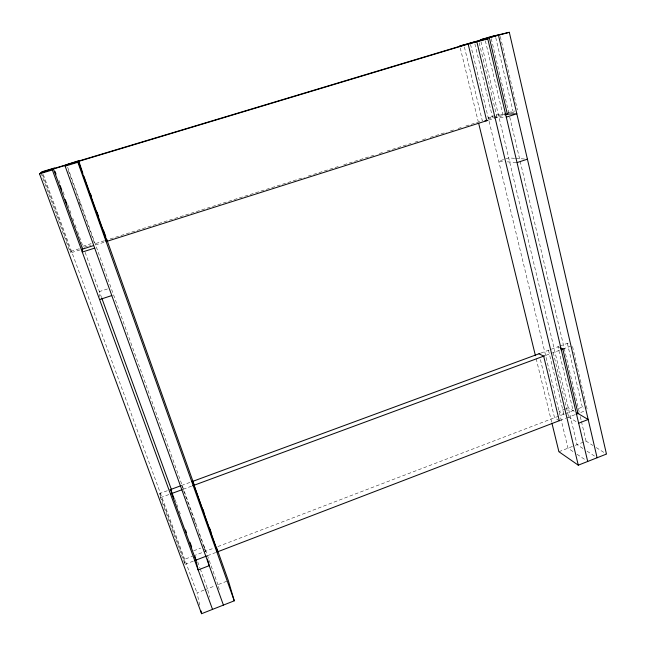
<?xml version="1.0" encoding="UTF-8"?>
<svg xmlns="http://www.w3.org/2000/svg" width="646" height="646" viewBox="0 0 646 646"><rect width="100%" height="100%" fill="white"/><g stroke="black" fill="none" stroke-linecap="round" stroke-linejoin="round"><path stroke-width="0.48" stroke-dasharray="3.23 2.42" d="M80.056 249.889L70.438 252.941L70.745 251.455L42.297 174.089M199.711 605.165L197.006 592.842L203.999 590.121M204.871 589.782L214.448 586.043M219.236 589.54L217.928 584.687L227.465 580.972M558.903 451.724L574.334 445.7M575.239 445.352L586.075 441.121L592.875 445.441M184.998 564.321L194.955 560.494M207.584 555.649L215.667 552.548M560.001 420.441L565.856 418.196M566.599 417.914L575.077 414.659M580.73 412.487L584.533 411.034M193.679 550.788L200.736 548.091M565.516 408.845L559.097 411.3L564.2 414.401M566.429 408.498L568.27 407.796L575.19 411.865M184.796 563.36L184.013 559.533L192.484 556.287M193.429 555.923L214.351 547.921M217.904 546.556L564.426 413.949M565.363 413.593L573.842 410.347M578.55 408.547L582.312 407.101L583.984 408.054M184.651 563.377L160.474 497.654L159.74 493.52L169.841 489.797M181.494 485.509L192.653 481.391M540.718 353.144L558.863 346.458M559.807 346.111L567.374 343.325L569.021 344.068M160.474 497.654L171.61 493.544M183.198 489.264L193.752 485.364M545.813 355.348L560.017 350.108M562.811 349.074L570.426 346.264M107.462 288.956L99.403 291.588L99.524 296.571M82.914 246.239L91.094 243.647M70.745 251.455L79.393 248.71M84.198 247.184L90.933 245.052M104.386 240.78L94.72 243.841L67.943 169.494M110.159 238.947L304.347 177.303M308.199 176.083L339.917 166.014M343.769 164.787L375.488 154.717M379.339 153.498L383.183 152.278M387.027 151.059L411.058 143.428M414.91 142.209L418.753 140.989M422.597 139.762L426.441 138.543M430.284 137.323L446.628 132.139M450.48 130.912L454.324 129.693M458.167 128.473L462.011 127.254M465.855 126.035L482.199 120.842M487.924 119.026L504.647 113.72M508.345 112.549L514.838 110.999M95.447 244.995L105.064 241.943M488.578 120.099L505.14 114.843M510.905 113.01L514.838 111.758M505.14 114.221L498.324 114.479L488.215 117.685L493.237 117.532M494.238 117.499L504.284 117.184M514.596 158.31L508.677 157.907L498.712 161.161L503.533 161.532M515.581 158.375L524.463 158.981M507.393 161.831L516.073 162.509M559.565 347.556L557.95 346.797L573.091 410.638M568.448 416.977L576.959 422.145M559.291 420.716L554.543 417.736L540.169 358.627M596.274 447.597L606.465 454.065M582.902 448.469L577.056 444.642L480.979 41.724M587.077 451.199L596.274 457.207M572.921 451.497L567.995 448.179L470.159 42.878M577.031 454.267L586.067 460.356M43.306 174.525L197.006 592.842M159.74 493.52L184.013 559.533M40.932 172.732L70.438 252.941M58.939 180.339L59.973 183.181M63.074 191.709L64.802 196.449M67.903 204.976L71.351 214.448M72.723 218.243L73.765 221.085M75.138 224.873L76.171 227.715M77.552 231.51L82.72 245.722M85.135 252.352L101.333 296.894M175.09 499.681L176.471 503.468M176.818 504.421L177.852 507.263M179.225 511.051L180.258 513.893M197.724 561.899L199.905 567.907M200.252 568.86L207.487 588.756L209.546 597.195M67.628 167.209L217.928 584.687M194.276 520.248L181.728 485.421L182.124 487.027M194.616 521.193L196.65 526.845M198.685 532.49L202.416 542.842M202.755 543.787L205.46 551.321M79.111 201.932L80.128 204.758M204.273 546.742L205.509 551.474M464.385 46.997L482.336 120.802M460.251 47.965L478.21 121.464M536.156 358.619L551.716 422.322M474.875 43.831L492.583 117.548M548.486 350.277L563.837 414.175M479.227 42.846L497.049 117.41M553.259 352.603L568.674 417.114M485.332 40.706L502.798 114.31M491.275 38.623L508.854 113.228M509.775 117.16L519.949 160.353M520.183 161.339L579.139 411.672M580.294 416.581L581.222 420.506M581.448 421.491L586.075 441.121M500.311 36.483L517.414 109.893M572.55 346.539L584.824 399.228M585.05 400.205L587.327 409.96M495.74 37.565L512.964 111.08M567.374 343.325L582.312 407.101"/><path stroke-width="0.97" d="M82.704 248.177L82.284 252.061L94.696 248.104M223.419 605.084L65.133 166.127L77.835 162.291L78.279 161.492L106.768 241.402L106.638 240.062M65.133 166.127L65.884 165.223M66.247 164.787L78.691 160.725L82.841 173.322M216.483 547.38L228.329 580.633L234.272 600.812L201.576 613.7L39.535 173.839L52.358 169.971L53.44 168.969L82.607 249.081M53.957 168.485L54.458 168.017L42.265 171.691L39.535 173.839M551.959 423.3L558.903 451.724L578.275 465.177L606.465 454.065L509.314 32.3L490.815 36.66L480.511 39.761L484.871 38.744M578.654 423.178L588.183 419.504L576.926 412.891M194.422 560.704L206.663 556.004M217.032 552.023L560.001 420.441M576.022 414.296L578.848 413.214M170.14 489.684L180.549 485.857M191.894 481.674L539.943 353.427M170.883 493.81L182.245 489.62M192.661 485.768L544.869 355.704M560.962 349.761L563.805 348.711M99.597 299.558L111.806 295.553M517.034 162.582L527.419 159.182M506.286 117.128L516.824 113.777L505.14 114.221M105.355 240.474L107.276 239.86M81.977 249.275L93.525 245.609M106.025 241.636L487.827 120.342M505.14 114.843L508.022 113.922M41.602 172.207L495.28 35.603M40.932 172.732L499.851 34.529M484.944 120.745L486.688 120.705L468.148 44.073L487.762 38.792L587.707 461.462M507.368 114.132L489.329 37.694L509.314 32.3M474.414 41.893L459.766 46.003L463.909 45.05M478.759 40.884L487.762 38.792M560.381 347.936L562.811 349.074L578.017 413.529M538.99 353.782L543.666 356.14L559.291 420.716M101.68 297.838L171.642 490.209M54.983 171.311L56.016 174.137M60.126 185.45L61.838 190.158M65.27 199.582L66.982 204.297M174.186 498.882L170.754 489.458L171.61 493.544L195.859 560.147M185.499 529.978L186.532 532.805M189.956 542.228L191.676 546.936M52.358 169.971L212.526 609.388M90.545 193.97L91.562 196.82M96.973 212.025L98.668 216.773M103.408 230.073L105.774 236.727M107.131 240.522L194.139 484.678M202.941 509.379L203.958 512.23M209.369 527.427L211.064 532.183M83.851 176.14L106.299 239.125M77.835 162.291L234.272 600.812M207.479 559.048L209.207 565.67L198.144 569.942L194.979 556.359M478.686 123.426L535.437 355.68M476.926 42.055L578.275 465.177M498.559 35.538L597.106 457.756M200.954 610.858L201.576 613.7M216.127 547.235L192.653 481.391L217.46 551.862L216.127 547.235"/></g></svg>
